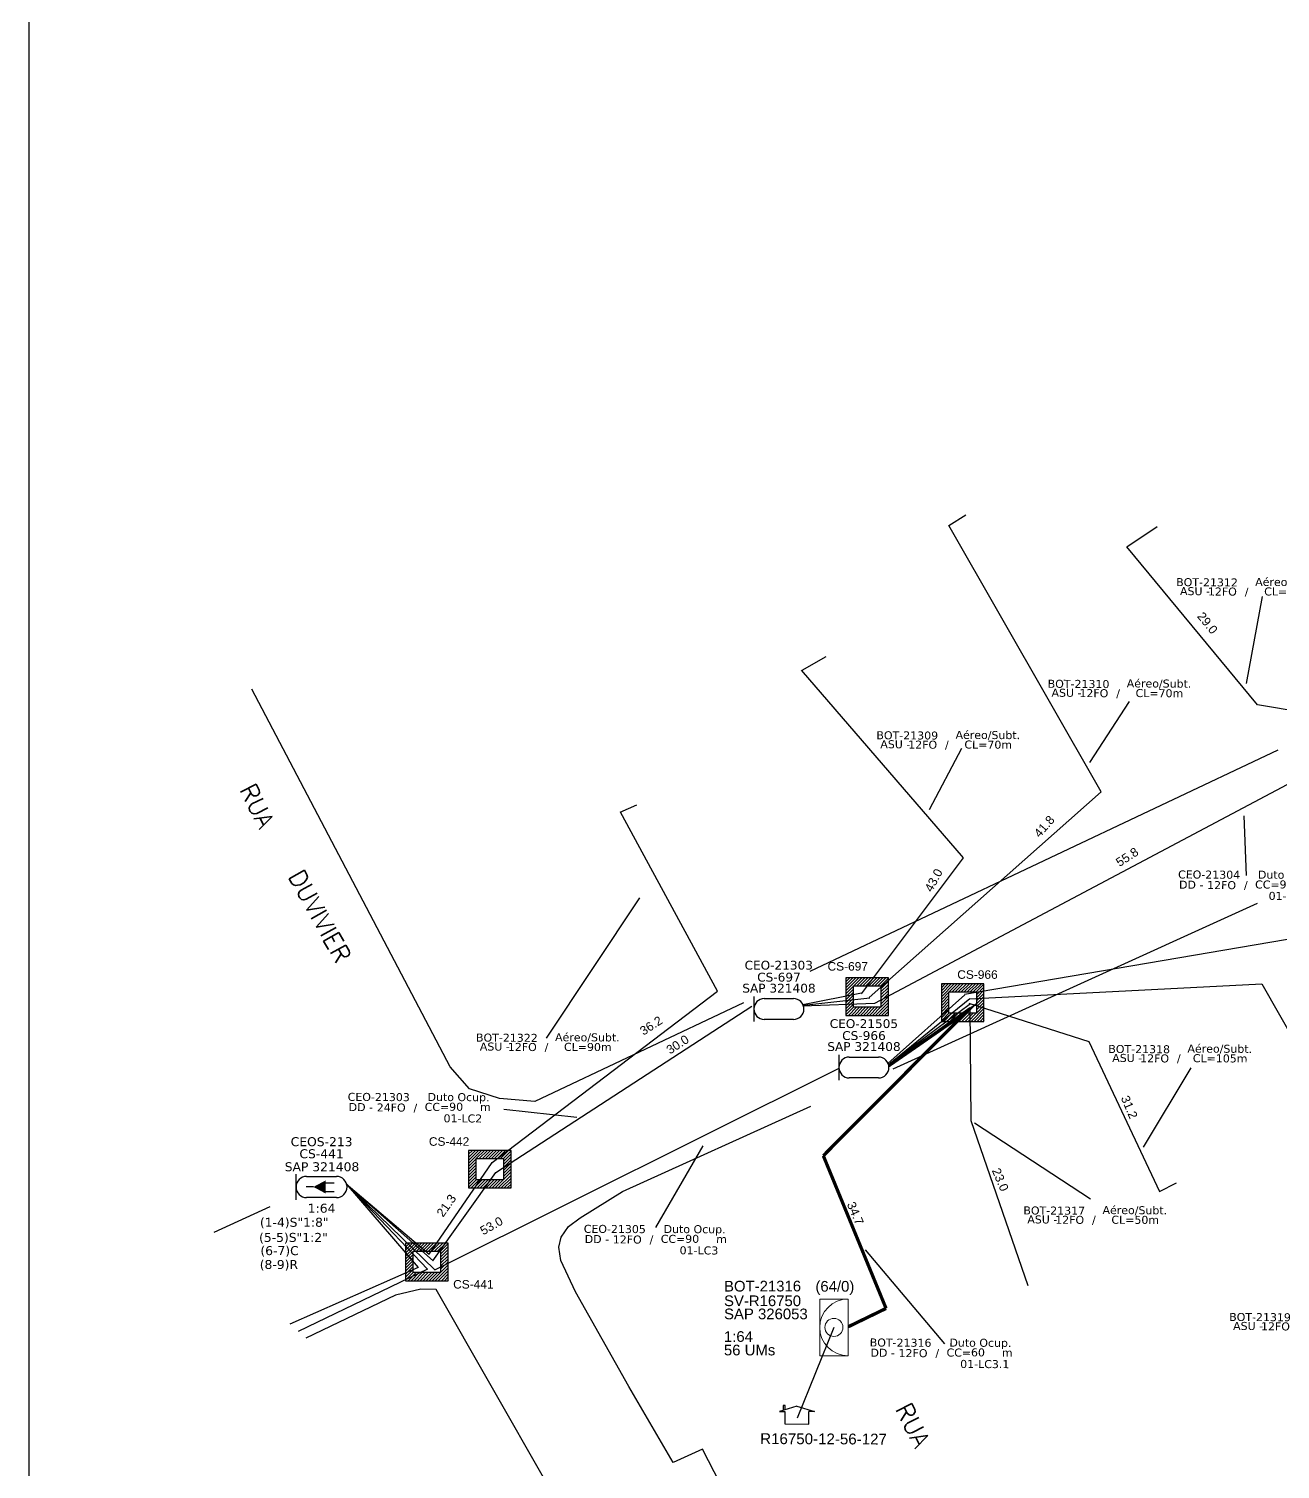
# Model space of a CAD drawing. Extents: x -89 to 749, y 705 to 1299.
# Drawn here: x -89.3 to 40.5, y 790.8 to 940.2 of the extents above; entities that cross this region are included whole.
import ezdxf
from ezdxf.enums import TextEntityAlignment as Align

# ---------------------------------------------------------------- set-up
doc = ezdxf.new("R2010")
doc.units = 0
for name, color, linetype in [('10.1-Caixas Subterrâneas', 5, 'Continuous'), ('20.4-CEOS', 1, 'Continuous'), ('20.5-CEO', 1, 'Continuous'), ('CAP a instalar', 1, 'Continuous'), ('FOLHAS', 7, 'Continuous'), ('label_cabos', 7, 'Continuous'), ('Legenda', 1, 'Continuous'), ('MUB', 252, 'Continuous'), ('Surveys Casinhas', 7, 'Continuous'), ('surveys legendas', 7, 'Continuous')]:
    doc.layers.add(name, color=color, linetype=linetype)
doc.layers.add("20.0-LEGENDA DOS CDO'S", color=1, linetype='Continuous', lineweight=0)
doc.layers.add('20.1-CDO_INTERIOR', color=1, linetype='Continuous', lineweight=0)
doc.layers.add('EXTRA', color=50, linetype='Continuous', plot=False)
doc.styles.add('ARIAL', font='arial.ttf')
doc.styles.add('ROMANS', font='romans')
doc.styles.add('siredit', font='verdana.ttf')
doc.styles.add('TELEMAR-RJ', font='arial.ttf')
doc.linetypes.add('FENCELINE1', pattern='A,0.25,-0.1,[133,ltypeshp.shx,S=0.1,R=0,X=-0.1,Y=0],-0.1,1', length=1.45)
doc.dimstyles.new('CC', dxfattribs={"dimtxt": 1, "dimasz": 2, "dimexe": 0.18, "dimexo": 0.0625, "dimgap": 0.09, "dimtad": 0, "dimdec": 0, "dimrnd": 1, "dimzin": 0, "dimdsep": 46, "dimtxsty": 'siredit', "dimblk": 'NONE', "dimcen": 0, "dimse1": 1, "dimse2": 1, "dimsd1": 1, "dimsd2": 1, "dimclrt": 7, "dimadec": 0, "dimazin": 0, "dimtfac": 1, "dimtdec": 0, "dimtofl": 0, "dimtmove": 0, "dimatfit": 3, "dimfxl": 1, "dimtolj": 1, "dimtzin": 0, "dimarcsym": 0})

# ---------------------------------------------------------------- blocks, each defined once
blk = doc.blocks.new('*X74')
at = {"color": 0, "linetype": 'Continuous'}
for p, q in [((-1.25, 0.34099), (-0.49099, 1.1)), ((-1.25, 0.517767), (-0.667767, 1.1)), ((-1.25, 0.694544), (-0.844544, 1.1)), ((-1.25, 0.87132), (-1.02132, 1.1)), ((-1.25, 1.048097), (-1.198097, 1.1)), ((-0.789214, 0.625), (-0.314214, 1.1)), ((-0.612437, 0.625), (-0.137437, 1.1)), ((-0.43566, 0.625), (0.03934, 1.1)), ((-0.258883, 0.625), (0.216117, 1.1)), ((-0.082107, 0.625), (0.392893, 1.1)), ((0.09467, 0.625), (0.56967, 1.1)), ((0.271447, 0.625), (0.746447, 1.1)), ((0.448223, 0.625), (0.923223, 1.1)), ((0.625, 0.625), (1.1, 1.1)), ((0.801777, 0.625), (1.25, 1.073223)), ((0.8035, 0.449947), (1.25, 0.896447)), ((-1.25, 0.164214), (-0.8035, 0.610714)), ((-1.25, -0.012563), (-0.8035, 0.433937)), ((-1.25, -0.18934), (-0.8035, 0.25716)), ((-1.25, -0.366117), (-0.8035, 0.080383)), ((0.8035, 0.27317), (1.25, 0.71967)), ((0.8035, 0.096393), (1.25, 0.542893)), ((0.8035, -0.080383), (1.25, 0.366117)), ((0.8035, -0.25716), (1.25, 0.18934)), ((0.8035, -0.433937), (1.25, 0.012563)), ((-1.25, -0.542893), (-0.8035, -0.096393)), ((-1.25, -0.71967), (-0.8035, -0.27317)), ((-1.25, -0.896447), (-0.8035, -0.449947)), ((-1.25, -1.073223), (-0.801777, -0.625)), ((-1.1, -1.1), (-0.625, -0.625)), ((-0.923223, -1.1), (-0.448223, -0.625)), ((-0.746447, -1.1), (-0.271447, -0.625)), ((-0.56967, -1.1), (-0.09467, -0.625)), ((-0.392893, -1.1), (0.082107, -0.625)), ((-0.216117, -1.1), (0.258883, -0.625)), ((-0.03934, -1.1), (0.43566, -0.625)), ((0.137437, -1.1), (0.612437, -0.625)), ((0.314214, -1.1), (0.789214, -0.625)), ((0.49099, -1.1), (1.25, -0.34099)), ((0.667767, -1.1), (1.25, -0.517767)), ((0.8035, -0.610714), (1.25, -0.164214)), ((0.844544, -1.1), (1.25, -0.694544)), ((1.02132, -1.1), (1.25, -0.87132)), ((1.198097, -1.1), (1.25, -1.048097))]:
    blk.add_line(p, q, dxfattribs=at)
blk = doc.blocks.new('MANHOLE_MQ')
at = {"color": 0, "linetype": 'Continuous'}
for p, q in [((0.00000623, 0.00000569), (-0.00000627, 0.00000569)), ((-0.00000627, 0.00000569), (-0.00000627, -0.00000531)), ((0.00000623, -0.00000531), (0.00000623, 0.00000569)), ((-0.00000404, 0.00000331), (0.00000399, 0.00000331)), ((-0.00000404, -0.00000294), (-0.00000404, 0.00000331)), ((0.00000399, 0.00000331), (0.00000399, -0.00000294)), ((0.00000399, -0.00000294), (-0.00000404, -0.00000294)), ((0.00000399, -0.00000294), (0.00000399, -0.00000294)), ((-0.00000627, -0.00000531), (0.00000623, -0.00000531))]:
    blk.add_line(p, q, dxfattribs=at)
at = {"color": 0, "linetype": 'Continuous', "xscale": 5e-06, "yscale": 5e-06, "zscale": 1e-05}
blk.add_blockref('*X74', (-0.00000002, 0.00000019), dxfattribs=at)
blk = doc.blocks.new('*U75')
at = {"layer": '20.4-CEOS', "color": 7, "style": 'siredit'}
for tag, p in [('FIBRAS_SPLITTER', (0, 0)), ('FIBRAS_TOP_C', (0, -4.13)), ('RESERVA_FINAIS', (0, -5.46))]:
    blk.add_attdef(tag, p, '', height=1.01, dxfattribs=at)
for tag, p, flags in [('ID_ATIVIDADE', (0, -6.77), 3), ('FATOR', (0, -8.09), 1), ('QTDE', (0, -9.4), 1), ('FID', (0, -10.71), 1)]:
    blk.add_attdef(tag, p, '', height=1.01, dxfattribs=dict(at, flags=flags))
blk = doc.blocks.new('*U77')
at = {"layer": '20.4-CEOS', "color": 7, "style": 'siredit'}
blk.add_attdef('FIBRAS_SPLITTER', (0, 0), '', height=1.01, dxfattribs=at)
for tag, p, flags in [('ID_ATIVIDADE', (0, -1.48), 3), ('QTDE', (0, -4.11), 1), ('FATOR', (0, -2.79), 1), ('FID', (0, -5.42), 1)]:
    blk.add_attdef(tag, p, '', height=1.01, dxfattribs=dict(at, flags=flags))
blk = doc.blocks.new('LEGENDA DOS CABOS')
at = {"layer": 'EXTRA', "color": 0, "style": 'siredit'}
for tag, p in [('ID', (4.6, 0.97)), ('XX', (9.03, 0.97))]:
    blk.add_attdef(tag, text='', height=0.48, rotation=359.69, dxfattribs=at).set_placement(p, align=Align.MIDDLE_CENTER)
at = {"layer": 'Legenda', "color": 0, "style": 'siredit'}
for tag, p in [('TIPO_CABO', (1.31, 0)), ('CABO', (4.69, -0.05)), ('/', (6.81, -0.05)), ('METROS', (10.03, -0.05))]:
    blk.add_attdef(tag, text='', height=0.8, rotation=359.69, dxfattribs=at).set_placement(p, align=Align.MIDDLE_CENTER)
blk = doc.blocks.new('Inst CB DT OCUP CFOA-SM-DD-S-12')
at = {"layer": 'label_cabos', "color": 0, "style": 'siredit'}
for tag, flags, p in [('ID_ATIVIDADE', 3, (1.31, 2.67)), ('FATOR', 1, (11.56, 2.55))]:
    blk.add_attdef(tag, text='', height=1, rotation=359.69, dxfattribs=dict(at, flags=flags)).set_placement(p, align=Align.MIDDLE_CENTER)
for tag, p in [('TIPO_CABO', (1.11, 0)), ('DESTINO_CABO', (3.13, 1.26)), ('CABO', (4.69, -0.05)), ('/', (7.71, -0.05)), ('LANCE', (10.41, 0.02)), ('TIPO_CABO', (13.11, 1.24)), ('UND', (16.46, 0)), ('FID', (13.65, -1.41))]:
    blk.add_attdef(tag, text='', height=1, rotation=359.69, dxfattribs=at).set_placement(p, align=Align.MIDDLE_CENTER)
blk.add_attdef('QTDE', (11.93, -0.45), '', height=1, rotation=359.69, dxfattribs=at)
blk = doc.blocks.new('_None')
blk = doc.blocks.new('Inst CB DT OCUP CFOA-SM-DD-G-24')
at = {"layer": 'label_cabos', "color": 0, "style": 'siredit'}
for tag, flags, p in [('ID_ATIVIDADE', 3, (1.31, 2.67)), ('FATOR', 1, (11.56, 2.55))]:
    blk.add_attdef(tag, text='', height=1, rotation=359.69, dxfattribs=dict(at, flags=flags)).set_placement(p, align=Align.MIDDLE_CENTER)
for tag, p in [('TIPO_CABO', (1.11, 0)), ('DESTINO_CABO', (3.13, 1.26)), ('CABO', (4.69, -0.05)), ('/', (7.71, -0.05)), ('LANCE', (10.41, 0.02)), ('TIPO_CABO', (13.11, 1.24)), ('UND', (16.46, 0)), ('FID', (13.65, -1.41))]:
    blk.add_attdef(tag, text='', height=1, rotation=359.69, dxfattribs=at).set_placement(p, align=Align.MIDDLE_CENTER)
blk.add_attdef('QTDE', (11.93, -0.45), '', height=1, rotation=359.69, dxfattribs=at)

msp = doc.modelspace()

# ---------------------------------------------------------------- linework, layer by layer
msp.add_lwpolyline([(-89.32, 705.02), (749.25, 705.02), (749.25, 1299.02), (-89.32, 1299.02), (-89.32, 705.02)])
at = {"color": 4}
msp.add_lwpolyline([(-5.79, 805.48), (-9.61, 796.06)], dxfattribs=at)
at = {"layer": '20.1-CDO_INTERIOR', "color": 1, "lineweight": 18}
msp.add_lwpolyline([(-7.26, 802.54), (-7.26, 808.41), (-4.32, 808.42), (-4.32, 802.54)], close=True, dxfattribs=at)
msp.add_circle((-5.79, 805.48), 0.941, dxfattribs=at)
msp.add_arc((-4.32, 805.48), 2.94, 90.0276, 270.0276, dxfattribs=at)
at = {"layer": '20.4-CEOS', "color": 7}
for p, q in [((-60.49, 821.15), (-57.4, 821.15)), ((-57.4, 818.95), (-60.49, 818.95))]:
    msp.add_line(p, q, dxfattribs=at)
for points in [[(-61.58, 818.73), (-61.58, 821.38)], [(-58.58, 820.49), (-57.64, 820.49)], [(-59.79, 820.05), (-60.54, 820.05)], [(-58.58, 819.57), (-57.64, 819.57)]]:
    msp.add_lwpolyline(points, dxfattribs=at)
msp.add_lwpolyline([(-59.79, 820.05, 0, 1.36, 0), (-58.52, 820.05, 1.36, 1.36, 0)], format="xyseb", dxfattribs=at)
for centre, start, end in [((-60.49, 820.05), 90, 270), ((-57.4, 820.05), 270, 90)]:
    msp.add_arc(centre, 1.1, start, end, dxfattribs=at)
at = {"layer": '20.5-CEO', "color": 7}
for p, q in [((-13.01, 839.59), (-9.98, 839.59)), ((-9.98, 837.42), (-13.01, 837.42))]:
    msp.add_line(p, q, dxfattribs=at)
at = {"layer": '20.5-CEO', "color": 5}
for p, q in [((-4.19, 833.52), (-1.16, 833.52)), ((-1.16, 831.36), (-4.19, 831.36))]:
    msp.add_line(p, q, dxfattribs=at)
at = {"layer": '20.5-CEO', "color": 7}
msp.add_lwpolyline([(-14.09, 839.81), (-14.09, 837.2)], dxfattribs=at)
at = {"layer": '20.5-CEO', "color": 5}
msp.add_lwpolyline([(-5.27, 833.75), (-5.27, 831.14)], dxfattribs=at)
at = {"layer": '20.5-CEO', "color": 7}
for centre, start, end in [((-13.01, 838.51), 90, 270), ((-9.98, 838.51), 270, 90)]:
    msp.add_arc(centre, 1.08, start, end, dxfattribs=at)
at = {"layer": '20.5-CEO', "color": 5}
for centre, start, end in [((-4.19, 832.44), 90, 270), ((-1.16, 832.44), 270, 90)]:
    msp.add_arc(centre, 1.08, start, end, dxfattribs=at)
at = {"layer": 'CAP a instalar', "color": 8, "linetype": 'FENCELINE1', "ltscale": 4}
for points in [[(6.13, 888.66), (7.89, 889.76)], [(-2.14, 839.7), (21.95, 861.04), (6.15, 888.67)], [(24.6, 886.44), (27.73, 888.56)], [(51.97, 867.74), (38.17, 870.05), (24.6, 886.44)], [(-9.07, 873.64), (-6.6, 875.07)], [(-2.93, 840.09), (7.67, 854.2), (-9.15, 873.64)], [(-27.97, 858.92), (-26.23, 859.67)], [(-41.26, 822.58), (-17.85, 840.35), (-27.93, 858.92)], [(7.77, 840.06), (48.97, 847.07), (64.33, 815.17)], [(-9.02, 838.97), (-2.94, 840.2)], [(-8.92, 838.91), (-2.06, 839.68)], [(-0.18, 832.87), (7.81, 839.97)], [(8.29, 839.57), (38.59, 841.11), (50.17, 820.85)], [(-0.13, 832.75), (8.31, 839.61)], [(-0.09, 832.77), (8.37, 839.09)], [(-0.06, 832.72), (8.32, 838.68)], [(8.21, 839.11), (20.67, 835.14), (27.98, 819.58)], [(8.32, 838.68), (8.42, 826.95), (14.33, 809.82)], [(-56.39, 820.36), (-47.77, 813.08), (-41.26, 822.58)], [(-56.39, 820.36), (-47.96, 811.53)], [(27.98, 819.58), (29.74, 820.49)], [(-47.96, 811.53), (-61.36, 805.07)]]:
    msp.add_lwpolyline(points, dxfattribs=at)
at = {"layer": 'CAP a instalar', "color": 7, "linetype": 'FENCELINE1', "ltscale": 4}
for points in [[(-1.55, 839.12), (41.82, 862.12)], [(-47.4, 812.39), (-40.88, 821.55), (-14.29, 838.8)], [(-9.04, 838.84), (-1.53, 839.1)], [(-47.2, 811.46), (-5.33, 832.35)], [(-56.39, 820.36), (-47.35, 812.37)], [(-56.39, 820.36), (-47.2, 811.46)], [(-56.39, 820.36), (-48.91, 811.69)], [(-48.91, 811.69), (-62.22, 805.83)]]:
    msp.add_lwpolyline(points, dxfattribs=at)
at = {"layer": 'CAP a instalar', "linetype": 'FENCELINE1', "ltscale": 4, "const_width": 0.344}
for points in [[(-0.11, 832.62), (8.01, 838.25), (-6.89, 823.29)], [(-6.89, 823.29), (-0.38, 807.45)]]:
    msp.add_lwpolyline(points, dxfattribs=at)
at = {"layer": 'CAP a instalar', "color": 1, "linetype": 'FENCELINE1', "ltscale": 4, "const_width": 0.344}
msp.add_lwpolyline([(-4.3, 805.55), (-0.38, 807.45)], dxfattribs=at)
at = {"layer": 'MUB', "color": 151}
for points in [[(-15.16, 839.14), (-36.81, 828.91), (-40.48, 829.22), (-43.61, 830.24), (-45.59, 832.5), (-66.18, 871.69)], [(40.25, 865.35), (-8.3, 842.39)], [(0.35, 832.31), (38.16, 849.47)], [(-9.7, 773.98), (-19.41, 792.84), (-22.46, 791.48), (-27.06, 799.36), (-32.59, 809.18), (-34.13, 812.41), (-34.34, 813.8), (-34.09, 814.84), (-33.31, 815.94), (-32.13, 816.86), (-27.71, 819.57), (-8.2, 828.43)], [(-70.1, 815.36), (-64.29, 818.03)], [(-29.81, 779.19), (-47.04, 809.4), (-48.64, 809.46), (-51.26, 808.81), (-60.57, 804.37)]]:
    msp.add_lwpolyline(points, dxfattribs=at)
at = {"layer": 'Surveys Casinhas'}
for p, q in [((-9.63, 797.3), (-11.44, 796.77)), ((-11.44, 796.77), (-10.87, 796.77)), ((-11.04, 797.38), (-11.04, 796.9)), ((-10.85, 797.38), (-11.04, 797.38)), ((-10.87, 796.77), (-10.88, 795.47)), ((-10.85, 796.95), (-10.85, 797.38)), ((-9.63, 797.3), (-7.81, 796.76)), ((-8.39, 795.46), (-8.38, 796.76)), ((-7.81, 796.76), (-8.38, 796.76)), ((-10.88, 795.47), (-8.39, 795.46))]:
    msp.add_line(p, q, dxfattribs=at)

# ---------------------------------------------------------------- block references
at = {"color": 0, "lineweight": 0}
ref = msp.add_blockref('Inst CB DT OCUP CFOA-SM-DD-S-12', (30.54, 851.4), dxfattribs=dict(at, xscale=0.8300039710749005, yscale=0.8300039710749005, zscale=0.8300039710749005))
ref.add_attrib('DESTINO_CABO', 'CEO-21304', dxfattribs={"layer": 'label_cabos', "color": 0, "height": 0.83, "rotation": 359.69, "style": 'siredit'}).set_placement((33.14, 852.45), align=Align.MIDDLE_CENTER)
ref.add_attrib('TIPO_CABO', 'Duto Ocup.', dxfattribs={"layer": 'label_cabos', "color": 0, "height": 0.83, "rotation": 359.69, "style": 'siredit'}).set_placement((41.42, 852.43), align=Align.MIDDLE_CENTER)
ref.add_attrib('/', '/', dxfattribs={"layer": 'label_cabos', "color": 0, "height": 0.83, "rotation": 359.69, "style": 'siredit'}).set_placement((36.94, 851.36), align=Align.MIDDLE_CENTER)
ref.add_attrib('FID', '01-LC2.1', dxfattribs={"layer": 'label_cabos', "color": 0, "height": 0.83, "rotation": 359.69, "style": 'siredit'}).set_placement((41.86, 850.23), align=Align.MIDDLE_CENTER)
ref.add_attrib('LANCE', 'CC=', dxfattribs={"layer": 'label_cabos', "color": 0, "height": 0.83, "rotation": 359.69, "style": 'siredit'}).set_placement((39.18, 851.42), align=Align.MIDDLE_CENTER)
ref.add_attrib('UND', 'm', dxfattribs={"layer": 'label_cabos', "color": 0, "height": 0.83, "rotation": 359.69, "style": 'siredit'}).set_placement((44.2, 851.4), align=Align.MIDDLE_CENTER)
ref.add_attrib('CABO', '12FO', dxfattribs={"layer": 'label_cabos', "color": 0, "height": 0.83, "rotation": 359.69, "style": 'siredit'}).set_placement((34.43, 851.36), align=Align.MIDDLE_CENTER)
ref.add_attrib('TIPO_CABO', 'DD - ', dxfattribs={"layer": 'label_cabos', "color": 0, "height": 0.83, "rotation": 359.69, "style": 'siredit'}).set_placement((31.46, 851.4), align=Align.MIDDLE_CENTER)
ref.add_attrib('QTDE', '90', (40.44, 851.02), dxfattribs={"layer": 'label_cabos', "color": 0, "height": 0.83, "rotation": 359.69, "style": 'siredit'})
ref = msp.add_blockref('Inst CB DT OCUP CFOA-SM-DD-G-24', (-55.61, 828.33), dxfattribs=dict(at, xscale=0.8300039710749005, yscale=0.8300039710749005, zscale=0.8300039710749005))
ref.add_attrib('DESTINO_CABO', 'CEO-21303', dxfattribs={"layer": 'label_cabos', "color": 0, "height": 0.83, "rotation": 359.69, "style": 'siredit'}).set_placement((-53.01, 829.38), align=Align.MIDDLE_CENTER)
ref.add_attrib('TIPO_CABO', 'Duto Ocup.', dxfattribs={"layer": 'label_cabos', "color": 0, "height": 0.83, "rotation": 359.69, "style": 'siredit'}).set_placement((-44.73, 829.37), align=Align.MIDDLE_CENTER)
ref.add_attrib('/', '/', dxfattribs={"layer": 'label_cabos', "color": 0, "height": 0.83, "rotation": 359.69, "style": 'siredit'}).set_placement((-49.21, 828.29), align=Align.MIDDLE_CENTER)
ref.add_attrib('FID', '01-LC2', dxfattribs={"layer": 'label_cabos', "color": 0, "height": 0.83, "rotation": 359.69, "style": 'siredit'}).set_placement((-44.28, 827.16), align=Align.MIDDLE_CENTER)
ref.add_attrib('LANCE', 'CC=', dxfattribs={"layer": 'label_cabos', "color": 0, "height": 0.83, "rotation": 359.69, "style": 'siredit'}).set_placement((-46.97, 828.35), align=Align.MIDDLE_CENTER)
ref.add_attrib('UND', 'm', dxfattribs={"layer": 'label_cabos', "color": 0, "height": 0.83, "rotation": 359.69, "style": 'siredit'}).set_placement((-41.95, 828.34), align=Align.MIDDLE_CENTER)
ref.add_attrib('CABO', '24FO', dxfattribs={"layer": 'label_cabos', "color": 0, "height": 0.83, "rotation": 359.69, "style": 'siredit'}).set_placement((-51.72, 828.29), align=Align.MIDDLE_CENTER)
ref.add_attrib('TIPO_CABO', 'DD - ', dxfattribs={"layer": 'label_cabos', "color": 0, "height": 0.83, "rotation": 359.69, "style": 'siredit'}).set_placement((-54.69, 828.33), align=Align.MIDDLE_CENTER)
ref.add_attrib('QTDE', '90', (-45.71, 827.96), dxfattribs={"layer": 'label_cabos', "color": 0, "height": 0.83, "rotation": 359.69, "style": 'siredit'})
ref = msp.add_blockref('Inst CB DT OCUP CFOA-SM-DD-S-12', (-31.12, 814.64), dxfattribs=dict(at, xscale=0.8300039710749005, yscale=0.8300039710749005, zscale=0.8300039710749005))
ref.add_attrib('DESTINO_CABO', 'CEO-21305', dxfattribs={"layer": 'label_cabos', "color": 0, "height": 0.83, "rotation": 359.69, "style": 'siredit'}).set_placement((-28.52, 815.69), align=Align.MIDDLE_CENTER)
ref.add_attrib('TIPO_CABO', 'Duto Ocup.', dxfattribs={"layer": 'label_cabos', "color": 0, "height": 0.83, "rotation": 359.69, "style": 'siredit'}).set_placement((-20.24, 815.67), align=Align.MIDDLE_CENTER)
ref.add_attrib('/', '/', dxfattribs={"layer": 'label_cabos', "color": 0, "height": 0.83, "rotation": 359.69, "style": 'siredit'}).set_placement((-24.72, 814.6), align=Align.MIDDLE_CENTER)
ref.add_attrib('FID', '01-LC3', dxfattribs={"layer": 'label_cabos', "color": 0, "height": 0.83, "rotation": 359.69, "style": 'siredit'}).set_placement((-19.79, 813.47), align=Align.MIDDLE_CENTER)
ref.add_attrib('LANCE', 'CC=', dxfattribs={"layer": 'label_cabos', "color": 0, "height": 0.83, "rotation": 359.69, "style": 'siredit'}).set_placement((-22.48, 814.66), align=Align.MIDDLE_CENTER)
ref.add_attrib('UND', 'm', dxfattribs={"layer": 'label_cabos', "color": 0, "height": 0.83, "rotation": 359.69, "style": 'siredit'}).set_placement((-17.45, 814.64), align=Align.MIDDLE_CENTER)
ref.add_attrib('CABO', '12FO', dxfattribs={"layer": 'label_cabos', "color": 0, "height": 0.83, "rotation": 359.69, "style": 'siredit'}).set_placement((-27.23, 814.6), align=Align.MIDDLE_CENTER)
ref.add_attrib('TIPO_CABO', 'DD - ', dxfattribs={"layer": 'label_cabos', "color": 0, "height": 0.83, "rotation": 359.69, "style": 'siredit'}).set_placement((-30.2, 814.64), align=Align.MIDDLE_CENTER)
ref.add_attrib('QTDE', '90', (-21.22, 814.26), dxfattribs={"layer": 'label_cabos', "color": 0, "height": 0.83, "rotation": 359.69, "style": 'siredit'})
ref = msp.add_blockref('Inst CB DT OCUP CFOA-SM-DD-S-12', (-1.47, 802.85), dxfattribs=dict(at, xscale=0.8300039710749005, yscale=0.8300039710749005, zscale=0.8300039710749005))
ref.add_attrib('DESTINO_CABO', 'BOT-21316', dxfattribs={"layer": 'label_cabos', "color": 0, "height": 0.83, "rotation": 359.69, "style": 'siredit'}).set_placement((1.13, 803.9), align=Align.MIDDLE_CENTER)
ref.add_attrib('TIPO_CABO', 'Duto Ocup.', dxfattribs={"layer": 'label_cabos', "color": 0, "height": 0.83, "rotation": 359.69, "style": 'siredit'}).set_placement((9.41, 803.89), align=Align.MIDDLE_CENTER)
ref.add_attrib('/', '/', dxfattribs={"layer": 'label_cabos', "color": 0, "height": 0.83, "rotation": 359.69, "style": 'siredit'}).set_placement((4.93, 802.81), align=Align.MIDDLE_CENTER)
ref.add_attrib('FID', '01-LC3.1', dxfattribs={"layer": 'label_cabos', "color": 0, "height": 0.83, "rotation": 359.69, "style": 'siredit'}).set_placement((9.86, 801.68), align=Align.MIDDLE_CENTER)
ref.add_attrib('LANCE', 'CC=', dxfattribs={"layer": 'label_cabos', "color": 0, "height": 0.83, "rotation": 359.69, "style": 'siredit'}).set_placement((7.17, 802.87), align=Align.MIDDLE_CENTER)
ref.add_attrib('UND', 'm', dxfattribs={"layer": 'label_cabos', "color": 0, "height": 0.83, "rotation": 359.69, "style": 'siredit'}).set_placement((12.19, 802.86), align=Align.MIDDLE_CENTER)
ref.add_attrib('CABO', '12FO', dxfattribs={"layer": 'label_cabos', "color": 0, "height": 0.83, "rotation": 359.69, "style": 'siredit'}).set_placement((2.42, 802.81), align=Align.MIDDLE_CENTER)
ref.add_attrib('TIPO_CABO', 'DD - ', dxfattribs={"layer": 'label_cabos', "color": 0, "height": 0.83, "rotation": 359.69, "style": 'siredit'}).set_placement((-0.55, 802.85), align=Align.MIDDLE_CENTER)
ref.add_attrib('QTDE', '60', (8.43, 802.48), dxfattribs={"layer": 'label_cabos', "color": 0, "height": 0.83, "rotation": 359.69, "style": 'siredit'})
at = {"layer": '10.1-Caixas Subterrâneas', "color": 30, "xscale": 353899.9199714556, "yscale": 353899.9199714556, "zscale": 353899.9199714556, "rotation": 180.0000000000632}
for p in [(-2.35, 839.86), (7.56, 839.24), (-41.5, 821.96), (-48.02, 812.34)]:
    msp.add_blockref('MANHOLE_MQ', p, dxfattribs=at)
at = {"layer": '20.4-CEOS', "color": 7, "lineweight": 0}
ref = msp.add_blockref('*U75', (-65.34, 815.92), dxfattribs=dict(at, xscale=0.9222266345276672, yscale=0.9222266345276672, zscale=0.9222266345276672))
ref.add_attrib('FIBRAS_SPLITTER', '(1-4)S"1:8"', (-65.34, 815.92), dxfattribs={"color": 7, "height": 0.9312, "style": 'siredit'})
ref.add_attrib('FIBRAS_TOP_C', '(6-7)C', (-65.29, 812.98), dxfattribs={"color": 7, "height": 0.931, "style": 'siredit'})
ref.add_attrib('RESERVA_FINAIS', '(8-9)R', (-65.36, 811.54), dxfattribs={"color": 7, "height": 0.931, "style": 'siredit'})
at = {"layer": '20.4-CEOS', "color": 7, "lineweight": 0, "xscale": 0.9222266345276672, "yscale": 0.9222266345276672, "zscale": 0.9222266345276672}
msp.add_blockref('*U77', (-65.43, 814.35), dxfattribs=at).add_auto_attribs({'FIBRAS_SPLITTER': '(5-5)S"1:2"'})
at = {"layer": 'label_cabos', "color": 0, "lineweight": 0}
ref = msp.add_blockref('LEGENDA DOS CABOS', (29.4, 881.41), dxfattribs=dict(at, xscale=0.8300039710749005, yscale=0.8300039710749005, zscale=0.8300039710749005))
ref.add_attrib('ID', 'BOT-21312', dxfattribs={"color": 0, "height": 0.83, "rotation": 359.69, "style": 'siredit'}).set_placement((32.92, 882.77), align=Align.MIDDLE_CENTER)
ref.add_attrib('CABO', '12FO', dxfattribs={"color": 0, "height": 0.83, "rotation": 359.69, "style": 'siredit'}).set_placement((34.51, 881.81), align=Align.MIDDLE_CENTER)
ref.add_attrib('METROS', 'CL=55m', dxfattribs={"color": 0, "height": 0.83, "rotation": 359.69, "style": 'siredit'}).set_placement((41.32, 881.81), align=Align.MIDDLE_CENTER)
ref.add_attrib('XX', 'Aéreo/Subt.', dxfattribs={"color": 0, "height": 0.83, "rotation": 359.69, "style": 'siredit'}).set_placement((41.27, 882.8), align=Align.MIDDLE_CENTER)
ref.add_attrib('/', '/', dxfattribs={"color": 0, "height": 0.83, "rotation": 359.69, "style": 'siredit'}).set_placement((37.03, 881.81), align=Align.MIDDLE_CENTER)
ref.add_attrib('TIPO_CABO', 'ASU -', dxfattribs={"color": 0, "height": 0.83, "rotation": 359.69, "style": 'siredit'}).set_placement((31.67, 881.85), align=Align.MIDDLE_CENTER)
ref = msp.add_blockref('LEGENDA DOS CABOS', (16.07, 870.88), dxfattribs=dict(at, xscale=0.8300039710749005, yscale=0.8300039710749005, zscale=0.8300039710749005))
ref.add_attrib('ID', 'BOT-21310', dxfattribs={"color": 0, "height": 0.83, "rotation": 359.69, "style": 'siredit'}).set_placement((19.59, 872.23), align=Align.MIDDLE_CENTER)
ref.add_attrib('CABO', '12FO', dxfattribs={"color": 0, "height": 0.83, "rotation": 359.69, "style": 'siredit'}).set_placement((21.18, 871.27), align=Align.MIDDLE_CENTER)
ref.add_attrib('METROS', 'CL=70m', dxfattribs={"color": 0, "height": 0.83, "rotation": 359.69, "style": 'siredit'}).set_placement((27.98, 871.27), align=Align.MIDDLE_CENTER)
ref.add_attrib('XX', 'Aéreo/Subt.', dxfattribs={"color": 0, "height": 0.83, "rotation": 359.69, "style": 'siredit'}).set_placement((27.94, 872.27), align=Align.MIDDLE_CENTER)
ref.add_attrib('/', '/', dxfattribs={"color": 0, "height": 0.83, "rotation": 359.69, "style": 'siredit'}).set_placement((23.7, 871.27), align=Align.MIDDLE_CENTER)
ref.add_attrib('TIPO_CABO', 'ASU -', dxfattribs={"color": 0, "height": 0.83, "rotation": 359.69, "style": 'siredit'}).set_placement((18.34, 871.31), align=Align.MIDDLE_CENTER)
ref = msp.add_blockref('LEGENDA DOS CABOS', (-1.7, 865.54), dxfattribs=dict(at, xscale=0.8300039710749005, yscale=0.8300039710749005, zscale=0.8300039710749005))
ref.add_attrib('ID', 'BOT-21309', dxfattribs={"color": 0, "height": 0.83, "rotation": 359.69, "style": 'siredit'}).set_placement((1.82, 866.89), align=Align.MIDDLE_CENTER)
ref.add_attrib('CABO', '12FO', dxfattribs={"color": 0, "height": 0.83, "rotation": 359.69, "style": 'siredit'}).set_placement((3.42, 865.93), align=Align.MIDDLE_CENTER)
ref.add_attrib('METROS', 'CL=70m', dxfattribs={"color": 0, "height": 0.83, "rotation": 359.69, "style": 'siredit'}).set_placement((10.22, 865.93), align=Align.MIDDLE_CENTER)
ref.add_attrib('XX', 'Aéreo/Subt.', dxfattribs={"color": 0, "height": 0.83, "rotation": 359.69, "style": 'siredit'}).set_placement((10.18, 866.93), align=Align.MIDDLE_CENTER)
ref.add_attrib('/', '/', dxfattribs={"color": 0, "height": 0.83, "rotation": 359.69, "style": 'siredit'}).set_placement((5.93, 865.93), align=Align.MIDDLE_CENTER)
ref.add_attrib('TIPO_CABO', 'ASU -', dxfattribs={"color": 0, "height": 0.83, "rotation": 359.69, "style": 'siredit'}).set_placement((0.58, 865.97), align=Align.MIDDLE_CENTER)
ref = msp.add_blockref('LEGENDA DOS CABOS', (-43.24, 834.18), dxfattribs=dict(at, xscale=0.8300039710749005, yscale=0.8300039710749005, zscale=0.8300039710749005))
ref.add_attrib('ID', 'BOT-21322', dxfattribs={"color": 0, "height": 0.83, "rotation": 359.69, "style": 'siredit'}).set_placement((-39.72, 835.53), align=Align.MIDDLE_CENTER)
ref.add_attrib('CABO', '12FO', dxfattribs={"color": 0, "height": 0.83, "rotation": 359.69, "style": 'siredit'}).set_placement((-38.12, 834.57), align=Align.MIDDLE_CENTER)
ref.add_attrib('METROS', 'CL=90m', dxfattribs={"color": 0, "height": 0.83, "rotation": 359.69, "style": 'siredit'}).set_placement((-31.32, 834.57), align=Align.MIDDLE_CENTER)
ref.add_attrib('XX', 'Aéreo/Subt.', dxfattribs={"color": 0, "height": 0.83, "rotation": 359.69, "style": 'siredit'}).set_placement((-31.37, 835.57), align=Align.MIDDLE_CENTER)
ref.add_attrib('/', '/', dxfattribs={"color": 0, "height": 0.83, "rotation": 359.69, "style": 'siredit'}).set_placement((-35.61, 834.57), align=Align.MIDDLE_CENTER)
ref.add_attrib('TIPO_CABO', 'ASU -', dxfattribs={"color": 0, "height": 0.83, "rotation": 359.69, "style": 'siredit'}).set_placement((-40.97, 834.61), align=Align.MIDDLE_CENTER)
ref = msp.add_blockref('LEGENDA DOS CABOS', (22.36, 833), dxfattribs=dict(at, xscale=0.8300039710749005, yscale=0.8300039710749005, zscale=0.8300039710749005))
ref.add_attrib('ID', 'BOT-21318', dxfattribs={"color": 0, "height": 0.83, "rotation": 359.69, "style": 'siredit'}).set_placement((25.88, 834.35), align=Align.MIDDLE_CENTER)
ref.add_attrib('CABO', '12FO', dxfattribs={"color": 0, "height": 0.83, "rotation": 359.69, "style": 'siredit'}).set_placement((27.48, 833.39), align=Align.MIDDLE_CENTER)
ref.add_attrib('METROS', 'CL=105m', dxfattribs={"color": 0, "height": 0.83, "rotation": 359.69, "style": 'siredit'}).set_placement((34.28, 833.39), align=Align.MIDDLE_CENTER)
ref.add_attrib('XX', 'Aéreo/Subt.', dxfattribs={"color": 0, "height": 0.83, "rotation": 359.69, "style": 'siredit'}).set_placement((34.24, 834.39), align=Align.MIDDLE_CENTER)
ref.add_attrib('/', '/', dxfattribs={"color": 0, "height": 0.83, "rotation": 359.69, "style": 'siredit'}).set_placement((29.99, 833.39), align=Align.MIDDLE_CENTER)
ref.add_attrib('TIPO_CABO', 'ASU -', dxfattribs={"color": 0, "height": 0.83, "rotation": 359.69, "style": 'siredit'}).set_placement((24.64, 833.43), align=Align.MIDDLE_CENTER)
ref = msp.add_blockref('LEGENDA DOS CABOS', (13.55, 816.25), dxfattribs=dict(at, xscale=0.8300039710749005, yscale=0.8300039710749005, zscale=0.8300039710749005))
ref.add_attrib('ID', 'BOT-21317', dxfattribs={"color": 0, "height": 0.83, "rotation": 359.69, "style": 'siredit'}).set_placement((17.07, 817.6), align=Align.MIDDLE_CENTER)
ref.add_attrib('CABO', '12FO', dxfattribs={"color": 0, "height": 0.83, "rotation": 359.69, "style": 'siredit'}).set_placement((18.67, 816.64), align=Align.MIDDLE_CENTER)
ref.add_attrib('METROS', 'CL=50m', dxfattribs={"color": 0, "height": 0.83, "rotation": 359.69, "style": 'siredit'}).set_placement((25.47, 816.64), align=Align.MIDDLE_CENTER)
ref.add_attrib('XX', 'Aéreo/Subt.', dxfattribs={"color": 0, "height": 0.83, "rotation": 359.69, "style": 'siredit'}).set_placement((25.43, 817.64), align=Align.MIDDLE_CENTER)
ref.add_attrib('/', '/', dxfattribs={"color": 0, "height": 0.83, "rotation": 359.69, "style": 'siredit'}).set_placement((21.18, 816.64), align=Align.MIDDLE_CENTER)
ref.add_attrib('TIPO_CABO', 'ASU -', dxfattribs={"color": 0, "height": 0.83, "rotation": 359.69, "style": 'siredit'}).set_placement((15.83, 816.68), align=Align.MIDDLE_CENTER)
ref = msp.add_blockref('LEGENDA DOS CABOS', (34.9, 805.19), dxfattribs=dict(at, xscale=0.8300039710749005, yscale=0.8300039710749005, zscale=0.8300039710749005))
ref.add_attrib('ID', 'BOT-21319', dxfattribs={"color": 0, "height": 0.83, "rotation": 359.69, "style": 'siredit'}).set_placement((38.42, 806.55), align=Align.MIDDLE_CENTER)
ref.add_attrib('CABO', '12FO', dxfattribs={"color": 0, "height": 0.83, "rotation": 359.69, "style": 'siredit'}).set_placement((40.02, 805.59), align=Align.MIDDLE_CENTER)
ref.add_attrib('METROS', 'CL=60m', dxfattribs={"color": 0, "height": 0.83, "rotation": 359.69, "style": 'siredit'}).set_placement((46.82, 805.59), align=Align.MIDDLE_CENTER)
ref.add_attrib('XX', 'Aéreo/Subt.', dxfattribs={"color": 0, "height": 0.83, "rotation": 359.69, "style": 'siredit'}).set_placement((46.78, 806.58), align=Align.MIDDLE_CENTER)
ref.add_attrib('/', '/', dxfattribs={"color": 0, "height": 0.83, "rotation": 359.69, "style": 'siredit'}).set_placement((42.53, 805.59), align=Align.MIDDLE_CENTER)
ref.add_attrib('TIPO_CABO', 'ASU -', dxfattribs={"color": 0, "height": 0.83, "rotation": 359.69, "style": 'siredit'}).set_placement((37.18, 805.63), align=Align.MIDDLE_CENTER)

# ---------------------------------------------------------------- texts
at = {"layer": '10.1-Caixas Subterrâneas', "color": 30, "style": 'ARIAL'}
for s, p in [('CS-697', (-6.45, 842.49)), ('CS-966', (7.01, 841.64)), ('CS-442', (-47.81, 824.32)), ('CS-441', (-45.29, 809.51))]:
    msp.add_text(s, height=0.885, dxfattribs=at).set_placement(p)
at = {"layer": "20.0-LEGENDA DOS CDO'S", "color": 1, "style": 'ARIAL'}
for s, rotation, p in [('BOT-21316', 0.118, (-17.19, 809.2)), ('SV-R16750', 359.9724, (-17.19, 807.69)), ('SAP 326053', 359.9724, (-17.19, 806.33)), ('1:64', 359.9724, (-17.2, 803.98)), ('56 UMs', 359.9724, (-17.2, 802.58))]:
    msp.add_text(s, height=1.107, rotation=rotation, dxfattribs=at).set_placement(p)
msp.add_text('(64/0)', height=1.107, rotation=359.9724, dxfattribs=at).set_placement((-5.69, 809.19), align=Align.CENTER)
at = {"layer": '20.4-CEOS', "color": 7, "style": 'siredit'}
for s, height, p in [('CEO-21303', 0.913, (-11.51, 843.51)), ('CEOS-213', 0.931, (-58.94, 825.21)), ('CS-441', 0.931, (-58.94, 823.96)), ('SAP 321408', 0.931, (-58.9, 822.61)), ('1:64', 0.931, (-58.94, 818.31))]:
    msp.add_text(s, height=height, dxfattribs=at).set_placement(p, align=Align.TOP_CENTER)
at = {"layer": '20.4-CEOS', "color": 5, "style": 'siredit'}
msp.add_text('CEO-21505', height=0.913, dxfattribs=at).set_placement((-2.68, 837.45), align=Align.TOP_CENTER)
at = {"layer": '20.5-CEO', "color": 7, "style": 'siredit'}
for s, p in [('CS-697', (-11.49, 842.27)), ('SAP 321408', (-11.49, 841.13))]:
    msp.add_text(s, height=0.916, dxfattribs=at).set_placement(p, align=Align.TOP_CENTER)
at = {"layer": '20.5-CEO', "color": 5, "style": 'siredit'}
for s, p in [('CS-966', (-2.67, 836.21)), ('SAP 321408', (-2.67, 835.07))]:
    msp.add_text(s, height=0.916, dxfattribs=at).set_placement(p, align=Align.TOP_CENTER)
at = {"layer": 'FOLHAS', "color": 2, "style": 'TELEMAR-RJ'}
for s, rotation, p in [('29.0', 309.1847, (32.97, 878.55)), ('41.8', 48.8146, (16.03, 857.45)), ('55.8', 32.9906, (24.63, 854.28)), ('43.0', 61.9557, (4.55, 851.87)), ('36.2', 32.9906, (-24.76, 836.79)), ('30.0', 32.9906, (-22.01, 834.83)), ('31.2', 293.0844, (24.86, 828.33)), ('23.0', 293.0418, (11.48, 820.81)), ('21.3', 54.6661, (-46, 818.12)), ('34.7', 293.2897, (-3.56, 817.31)), ('53.0', 29.5118, (-41.32, 816.03))]:
    msp.add_text(s, height=0.908, rotation=rotation, dxfattribs=at).set_placement(p, align=Align.MIDDLE)
at = {"layer": 'MUB', "color": 0, "style": 'ROMANS'}
for s, rotation, p in [('RUA', 296.7113, (-67.5, 861.28)), ('DUVIVIER', 299.0034, (-62.46, 852.29)), ('RUA', 296.7113, (0.52, 797.05))]:
    msp.add_text(s, height=1.815, rotation=rotation, dxfattribs=at).set_placement(p)
at = {"layer": 'surveys legendas', "color": 1, "style": 'ARIAL'}
msp.add_text('R16750-12-56-127', height=1.1209, rotation=359.7837, dxfattribs=at).set_placement((-13.44, 793.38))

# ---------------------------------------------------------------- leaders
at = {"layer": 'label_cabos'}
for points in [[(37, 872.26), (38.69, 881.29)], [(20.75, 864.08), (24.89, 870.4)], [(4.11, 859.19), (7.47, 865.55)], [(36.73, 858.53), (36.98, 852.34)], [(-25.95, 850.04), (-35.64, 835.5)], [(26.34, 824.16), (31.29, 832.4)], [(-32.47, 827.26), (-40.02, 828.09)], [(8.81, 826.7), (20.84, 818.81)], [(-19.38, 824.31), (-24.31, 815.85)], [(-2.56, 813.51), (5.67, 803.78)]]:
    msp.add_leader(points, dimstyle='CC', override={"dimasz": 0.05, "dimgap": 0.09, "dimtad": 0}, dxfattribs=at)

doc.saveas('drawing.dxf')
